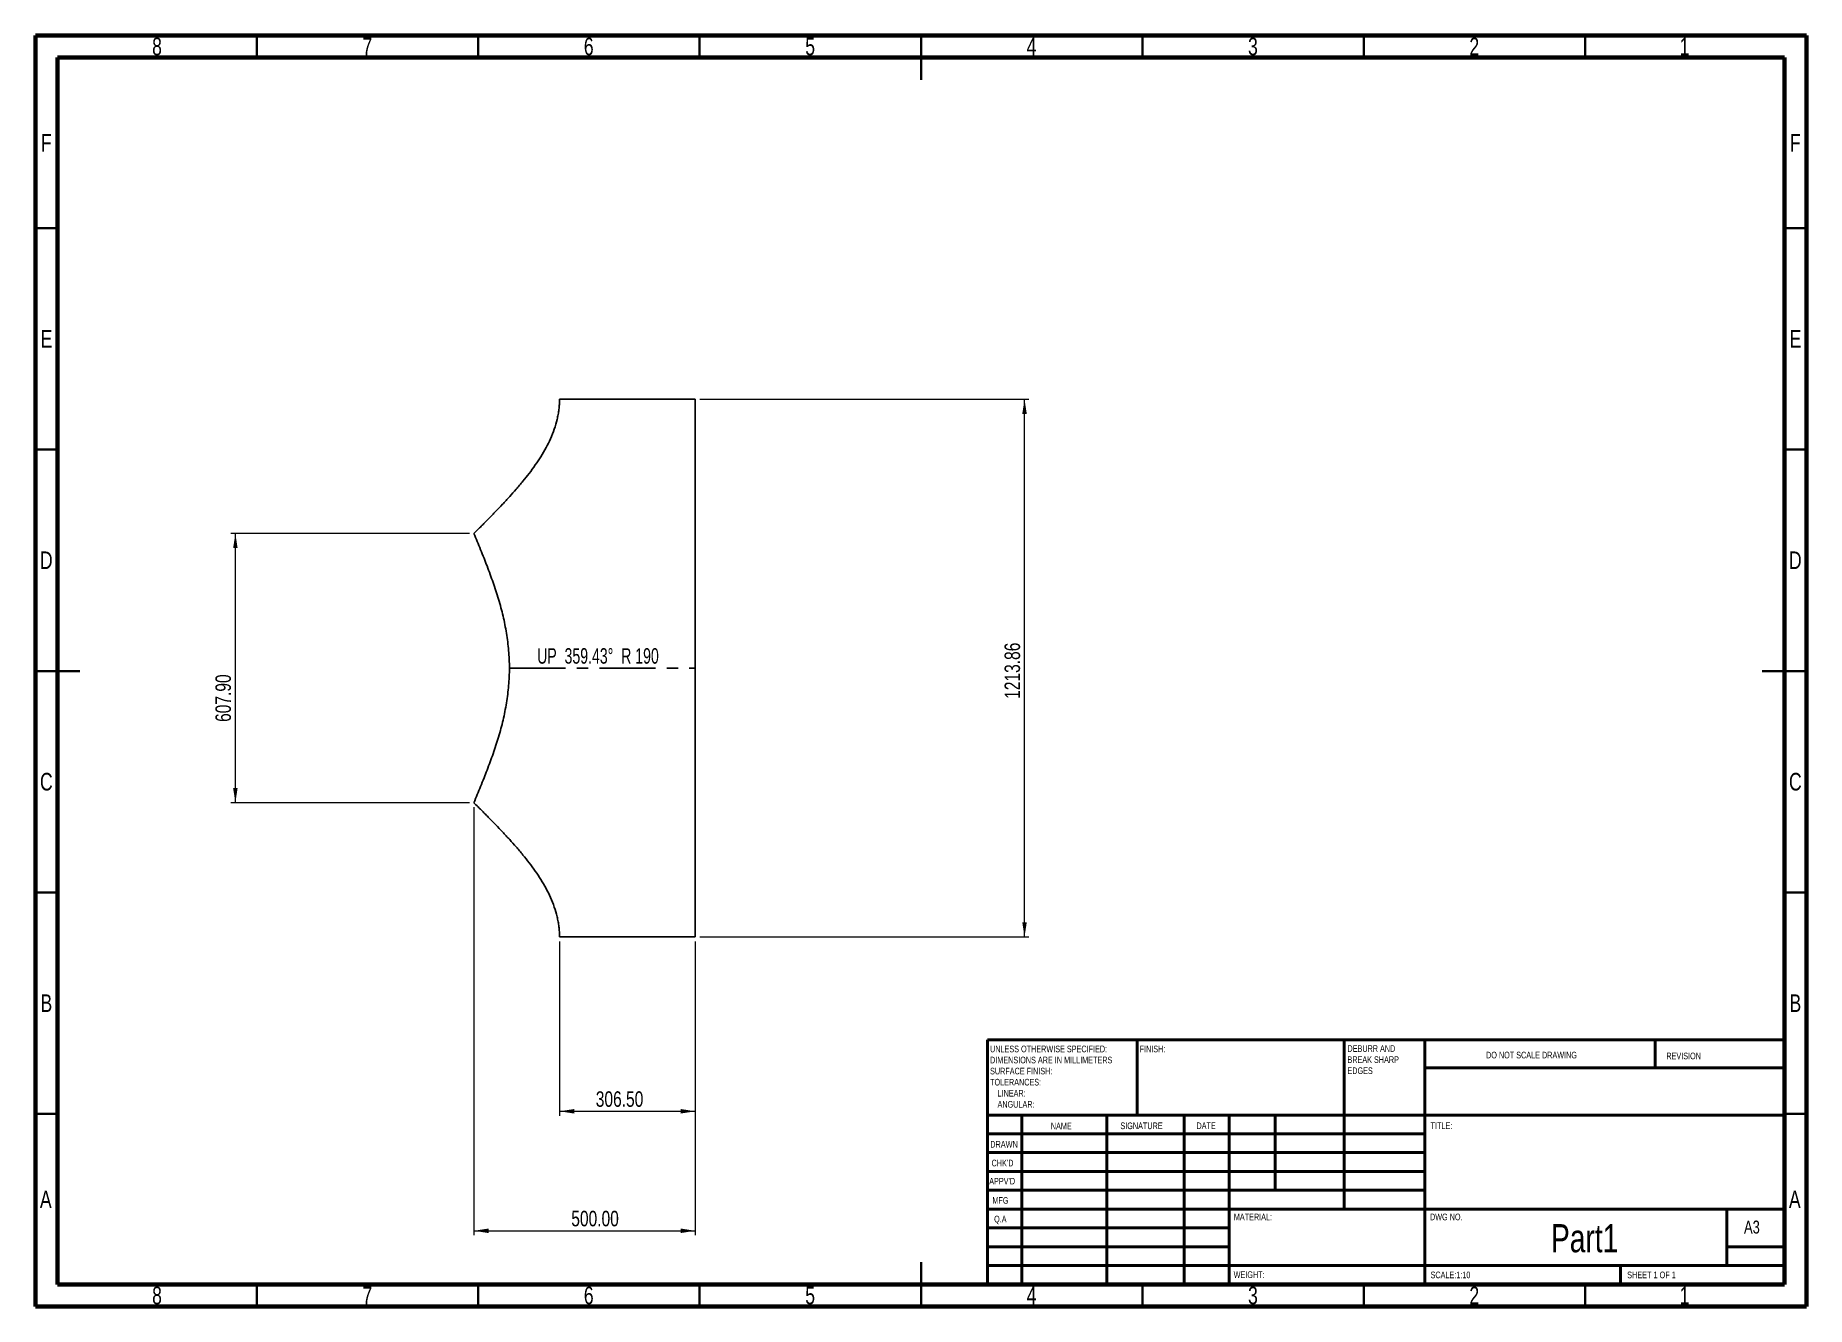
# Model space of a CAD drawing. Header units: millimetres. Extents: x 15 to 415, y 5 to 292.
import ezdxf

# ---------------------------------------------------------------- set-up
doc = ezdxf.new("R2010")
doc.units = ezdxf.units.MM
doc.linetypes.add('CENTERX2', pattern=[20.32, 12.7, -2.54, 2.54, -2.54])
doc.styles.add('SLDTEXTSTYLE0', font='TXT', dxfattribs={"width": 0.75})
doc.styles.add('SLDTEXTSTYLE1', font='TXT', dxfattribs={"width": 0.686449})
doc.styles.add('SLDTEXTSTYLE2', font='TXT', dxfattribs={"width": 0.6875})
doc.styles.add('SLDTEXTSTYLE3', font='TXT', dxfattribs={"width": 0.680556})
doc.dimstyles.new('SLDDIMSTYLE0', dxfattribs={"dimtxt": 3.5, "dimasz": 3.302, "dimexe": 0, "dimexo": 0.0625, "dimgap": 0.875, "dimtad": 1, "dimlfac": 10, "dimrnd": 1e-09, "dimzin": 12, "dimdsep": 46, "dimtxsty": 'SLDTEXTSTYLE0', "dimsah": 1, "dimcen": 0.09, "dimadec": 0, "dimazin": 3, "dimtfac": 1, "dimtofl": 0, "dimtmove": 0, "dimatfit": 3, "dimfxl": 1, "dimfrac": 2, "dimtolj": 1, "dimtzin": 12, "dimarcsym": 0})
doc.dimstyles.new('SLDDIMSTYLE1', dxfattribs={"dimtxt": 3.5, "dimasz": 3.302, "dimexe": 0, "dimexo": 0.0625, "dimgap": 0.875, "dimtad": 1, "dimlfac": 10, "dimrnd": 1e-09, "dimzin": 4, "dimdsep": 46, "dimtxsty": 'SLDTEXTSTYLE0', "dimsah": 1, "dimcen": 0.09, "dimadec": 0, "dimazin": 1, "dimtfac": 1, "dimtofl": 0, "dimtmove": 0, "dimatfit": 3, "dimfxl": 1, "dimfrac": 2, "dimtolj": 1, "dimtzin": 12, "dimarcsym": 0})

# ---------------------------------------------------------------- blocks, each defined once
blk = doc.blocks.new('SW_NOTE_0')
at = {"color": 0, "linetype": 'Continuous', "lineweight": 0, "char_height": 1.5, "attachment_point": 1, "style": 'SLDTEXTSTYLE0'}
for s, insert in [('UNLESS OTHERWISE SPECIFIED:', (0, 1.93)), ('SURFACE FINISH:', (0, -3.07)), ('DIMENSIONS ARE IN MILLIMETERS', (0, -0.57)), ('TOLERANCES:', (0, -5.57)), ('ANGULAR:', (1.69, -10.57)), ('LINEAR:', (1.69, -8.07))]:
    blk.add_mtext(s, dxfattribs=dict(at, insert=insert))
blk = doc.blocks.new('SW_NOTE_0_1')
at = {"color": 0, "linetype": 'Continuous', "lineweight": 0, "char_height": 1.5, "attachment_point": 1, "style": 'SLDTEXTSTYLE0'}
for s, insert in [('DEBURR AND', (0, 1.93)), ('BREAK SHARP', (0, -0.57)), ('EDGES', (0, -3.07))]:
    blk.add_mtext(s, dxfattribs=dict(at, insert=insert))
blk = doc.blocks.new('_D')
at = {"color": 7, "linetype": 'Continuous', "lineweight": 0}
for p, q in [((165.02, 209.85), (239.38, 209.85)), ((238.38, 88.46), (238.38, 209.85)), ((165.02, 88.46), (239.38, 88.46))]:
    blk.add_line(p, q, dxfattribs=at)
at = {"color": 7, "linetype": 'Continuous', "lineweight": 18}
for points in [[(238.38, 209.85), (237.87, 206.55), (238.89, 206.55)], [(238.38, 88.46), (238.89, 91.77), (237.87, 91.77)]]:
    blk.add_solid(points, dxfattribs=at)
at = {"color": 7, "linetype": 'Continuous', "lineweight": 18, "insert": (233.87, 142.21), "char_height": 3.5, "attachment_point": 1, "rotation": 90, "style": 'SLDTEXTSTYLE0'}
blk.add_mtext('1213.86', dxfattribs=at)
blk = doc.blocks.new('_D_1')
at = {"color": 7, "linetype": 'Continuous', "lineweight": 0}
for p, q in [((133.37, 87.46), (133.37, 48.09)), ((164.02, 87.46), (164.02, 48.09)), ((133.37, 49.09), (164.02, 49.09))]:
    blk.add_line(p, q, dxfattribs=at)
at = {"color": 7, "linetype": 'Continuous', "lineweight": 18}
for points in [[(133.37, 49.09), (136.68, 48.58), (136.68, 49.6)], [(164.02, 49.09), (160.72, 49.6), (160.72, 48.58)]]:
    blk.add_solid(points, dxfattribs=at)
at = {"color": 7, "linetype": 'Continuous', "lineweight": 18, "insert": (141.55, 53.6), "char_height": 3.5, "attachment_point": 1, "style": 'SLDTEXTSTYLE0'}
blk.add_mtext('306.50', dxfattribs=at)
blk = doc.blocks.new('_D_2')
at = {"color": 7, "linetype": 'Continuous', "lineweight": 0}
for p, q in [((114.02, 117.76), (114.02, 21.11)), ((164.02, 87.46), (164.02, 21.11)), ((114.02, 22.11), (164.02, 22.11))]:
    blk.add_line(p, q, dxfattribs=at)
at = {"color": 7, "linetype": 'Continuous', "lineweight": 18}
for points in [[(114.02, 22.11), (117.33, 21.6), (117.33, 22.62)], [(164.02, 22.11), (160.72, 22.62), (160.72, 21.6)]]:
    blk.add_solid(points, dxfattribs=at)
at = {"color": 7, "linetype": 'Continuous', "lineweight": 18, "insert": (136.02, 26.62), "char_height": 3.5, "attachment_point": 1, "style": 'SLDTEXTSTYLE0'}
blk.add_mtext('500.00', dxfattribs=at)
blk = doc.blocks.new('_D_3')
at = {"color": 7, "linetype": 'Continuous', "lineweight": 0}
for p, q in [((113.02, 179.55), (59.16, 179.55)), ((60.16, 118.76), (60.16, 179.55)), ((113.02, 118.76), (59.16, 118.76))]:
    blk.add_line(p, q, dxfattribs=at)
at = {"color": 7, "linetype": 'Continuous', "lineweight": 18}
for points in [[(60.16, 179.55), (59.65, 176.25), (60.66, 176.25)], [(60.16, 118.76), (60.66, 122.06), (59.65, 122.06)]]:
    blk.add_solid(points, dxfattribs=at)
at = {"color": 7, "linetype": 'Continuous', "lineweight": 18, "insert": (55.65, 137), "char_height": 3.5, "attachment_point": 1, "rotation": 90, "style": 'SLDTEXTSTYLE0'}
blk.add_mtext('607.90', dxfattribs=at)

msp = doc.modelspace()

# ---------------------------------------------------------------- linework, layer by layer
at = {"color": 7, "linetype": 'Continuous', "lineweight": 70}
for p, q in [((15, 5), (15, 292)), ((15, 292), (415, 292)), ((415, 292), (415, 5)), ((20, 10), (20, 287)), ((20, 287), (410, 287)), ((410, 287), (410, 10)), ((410, 10), (20, 10)), ((415, 5), (15, 5))]:
    msp.add_line(p, q, dxfattribs=at)
at = {"color": 7, "linetype": 'Continuous', "lineweight": 35}
for p, q in [((65, 287), (65, 292)), ((115, 287), (115, 292)), ((165, 287), (165, 292)), ((215, 292), (215, 282)), ((215, 287), (215, 292)), ((265, 287), (265, 292)), ((315, 287), (315, 292)), ((365, 287), (365, 292)), ((20, 248.5), (15, 248.5)), ((410, 248.5), (415, 248.5)), ((20, 198.5), (15, 198.5)), ((410, 198.5), (415, 198.5)), ((15, 148.5), (25, 148.5)), ((20, 148.5), (15, 148.5)), ((415, 148.5), (405, 148.5)), ((410, 148.5), (415, 148.5)), ((20, 98.5), (15, 98.5)), ((410, 98.5), (415, 98.5)), ((20, 48.5), (15, 48.5)), ((410, 48.5), (415, 48.5)), ((215, 5), (215, 15)), ((65, 10), (65, 5)), ((115, 10), (115, 5)), ((165, 10), (165, 5)), ((215, 10), (215, 5)), ((265, 10), (265, 5)), ((315, 10), (315, 5)), ((365, 10), (365, 5))]:
    msp.add_line(p, q, dxfattribs=at)
at = {"color": 7, "linetype": 'Continuous', "lineweight": 25}
for p, q in [((164.0244, 209.8504), (133.3741, 209.8504)), ((164.0244, 88.4643), (164.0244, 209.8504)), ((133.3741, 88.4643), (164.0244, 88.4643))]:
    msp.add_line(p, q, dxfattribs=at)
at = {"color": 7, "linetype": 'CENTERX2'}
msp.add_line((122.0394, 149.1573), (164.0244, 149.1573), dxfattribs=at)
at = {"color": 7, "linetype": 'Continuous', "lineweight": 50}
for p, q in [((230, 65.25), (410, 65.25)), ((230, 65.25), (230, 10)), ((263.8, 48.25), (263.8, 65.25)), ((310.6, 65.25), (310.6, 27)), ((328.8, 65.25), (328.8, 10)), ((380.8, 58.875), (380.8, 65.25)), ((410, 58.875), (328.8, 58.875)), ((410, 48.25), (230, 48.25)), ((237.8, 48.25), (237.8, 10)), ((256.991, 48.25), (256.991, 10)), ((274.3989, 48.25), (274.3989, 10)), ((284.6, 10), (284.6, 48.25)), ((295, 31.25), (295, 48.25)), ((328.8, 44), (230, 44)), ((328.8, 39.75), (230, 39.75)), ((328.8, 35.5), (230, 35.5)), ((328.8, 31.25), (230, 31.25)), ((284.6, 27), (230, 27)), ((284.6, 27), (410, 27)), ((397, 14.25), (397, 27)), ((284.6, 22.7499), (230, 22.7499)), ((284.6, 18.5), (230, 18.5)), ((410, 18.5), (397, 18.5)), ((230, 14.25), (410, 14.25)), ((373, 10), (373, 14.25))]:
    msp.add_line(p, q, dxfattribs=at)
at = {"color": 7, "linetype": 'Continuous', "lineweight": 25}
for points, knots in [([(133.3741, 209.8504), (133.3737, 209.8011), (133.3728, 209.7029), (133.3703, 209.5561), (133.3668, 209.4105), (133.3623, 209.266), (133.3568, 209.1227), (133.3503, 208.9805), (133.3428, 208.8395), (133.3255, 208.5546), (133.2915, 208.1252), (133.2087, 207.3643), (133.0637, 206.4145), (132.7511, 204.9284), (132.2072, 203.0814), (131.359, 200.9612), (130.3249, 198.881), (129.1734, 196.9126), (127.8862, 194.9737), (126.539, 193.137), (125.0901, 191.3136), (123.6216, 189.5793), (122.0706, 187.8394), (120.5351, 186.184), (118.9204, 184.4964), (117.5933, 183.1391), (116.4805, 182.0144), (115.7134, 181.243), (114.8842, 180.4123), (114.3412, 179.8691), (114.0244, 179.5523)], [0, 0, 0, 0, 0.00401356, 0.00799617, 0.01194802, 0.01586931, 0.01976023, 0.023621, 0.02745182, 0.03125289, 0.04685124, 0.06250504, 0.09354146, 0.12500344, 0.18604519, 0.24996994, 0.31061913, 0.37495805, 0.43544595, 0.49995884, 0.56028224, 0.62496596, 0.6848937, 0.74997612, 0.8087196, 0.87498773, 0.90446931, 0.93749386, 0.96352891, 1, 1, 1, 1]), ([(114.0244, 179.5523), (114.2768, 178.9429), (114.7816, 177.7242), (115.5472, 175.8595), (116.2864, 174.024), (117.0166, 172.1608), (117.7017, 170.3439), (118.3759, 168.4666), (119.0012, 166.6128), (119.5949, 164.7128), (120.1317, 162.8246), (120.7794, 160.2671), (121.4329, 157.0444), (121.927, 153.1148), (122.0956, 149.1573), (121.927, 145.1999), (121.4329, 141.2703), (120.7794, 138.0476), (120.1317, 135.4901), (119.595, 133.602), (119.0012, 131.7019), (118.3759, 129.8482), (117.7017, 127.9708), (117.0166, 126.1539), (116.2864, 124.2907), (115.5472, 122.4552), (114.7816, 120.5905), (114.2768, 119.3718), (114.0244, 118.7624)], [0, 0, 0, 0, 0.03125321, 0.06250639, 0.09551331, 0.12501257, 0.15732859, 0.18751832, 0.2195263, 0.25002342, 0.28183546, 0.31252768, 0.37502151, 0.43751183, 0.5, 0.56248817, 0.62497849, 0.68747232, 0.71816336, 0.74997658, 0.78047252, 0.81248169, 0.84267024, 0.87498743, 0.90448555, 0.93749361, 0.96874679, 1, 1, 1, 1]), ([(114.0244, 118.7624), (114.3412, 118.4455), (114.8842, 117.9024), (115.7135, 117.0717), (116.4805, 116.3003), (117.5933, 115.1755), (118.9204, 113.8183), (120.5352, 112.1307), (122.0706, 110.4753), (123.6216, 108.7354), (125.0902, 107.0011), (126.5391, 105.1776), (127.8862, 103.3409), (129.1734, 101.402), (130.3249, 99.4337), (131.359, 97.3534), (132.2072, 95.2332), (132.7511, 93.3862), (133.0637, 91.9002), (133.2087, 90.9504), (133.2915, 90.1895), (133.3294, 89.7109), (133.3512, 89.3278), (133.3632, 89.0463), (133.3709, 88.7585), (133.373, 88.5665), (133.3741, 88.4643)], [0, 0, 0, 0, 0.03647245, 0.06250615, 0.09553264, 0.12501228, 0.19128239, 0.25002388, 0.31510832, 0.37503405, 0.43971978, 0.50004117, 0.5645561, 0.62504196, 0.68938292, 0.75003008, 0.81395685, 0.87499658, 0.90646061, 0.93749499, 0.9531516, 0.96874714, 0.97656594, 0.98437361, 0.99167876, 1, 1, 1, 1])]:
    msp.add_open_spline(points, degree=3, knots=knots, dxfattribs=at)

# ---------------------------------------------------------------- block references
at = {"color": 7, "linetype": 'Continuous', "lineweight": 0}
for name, p in [('SW_NOTE_0_1', (311.3092, 62.0695)), ('SW_NOTE_0', (230.5937, 61.9874))]:
    msp.add_blockref(name, p, dxfattribs=at)

# ---------------------------------------------------------------- texts
for s, insert, char_height, attachment_point, style in [('8', (42.46, 291.493), 3.9688, 2, 'SLDTEXTSTYLE0'), ('7', (89.96, 291.493), 3.9688, 2, 'SLDTEXTSTYLE0'), ('6', (139.96, 291.493), 3.9688, 2, 'SLDTEXTSTYLE0'), ('5', (189.96, 291.493), 3.9688, 2, 'SLDTEXTSTYLE0'), ('4', (239.96, 291.493), 3.9688, 2, 'SLDTEXTSTYLE0'), ('3', (289.96, 291.493), 3.9688, 2, 'SLDTEXTSTYLE0'), ('2', (339.96, 291.493), 3.9688, 2, 'SLDTEXTSTYLE0'), ('1', (387.46, 291.493), 3.9688, 2, 'SLDTEXTSTYLE0'), ('F', (17.4577, 269.743), 3.9688, 2, 'SLDTEXTSTYLE0'), ('F', (412.4577, 269.743), 3.9688, 2, 'SLDTEXTSTYLE0'), ('E', (17.5078, 225.493), 3.9688, 2, 'SLDTEXTSTYLE0'), ('E', (412.5078, 225.493), 3.9688, 2, 'SLDTEXTSTYLE0'), ('D', (17.4527, 175.493), 3.9688, 2, 'SLDTEXTSTYLE0'), ('D', (412.4527, 175.493), 3.9688, 2, 'SLDTEXTSTYLE0'), ('UP  359.43°  R 190', (142.0427, 153.6547), 3.5, 2, 'SLDTEXTSTYLE3'), ('C', (17.4587, 125.493), 3.9688, 2, 'SLDTEXTSTYLE0'), ('C', (412.4587, 125.493), 3.9688, 2, 'SLDTEXTSTYLE0'), ('B', (17.4706, 75.493), 3.9688, 2, 'SLDTEXTSTYLE0'), ('B', (412.4706, 75.493), 3.9688, 2, 'SLDTEXTSTYLE0'), ('FINISH:', (264.3713, 63.9193), 1.5, 1, 'SLDTEXTSTYLE0'), ('DO NOT SCALE DRAWING', (342.6146, 62.533), 1.5, 1, 'SLDTEXTSTYLE0'), ('REVISION', (383.3276, 62.3349), 1.5, 1, 'SLDTEXTSTYLE0'), ('NAME', (244.3222, 46.5015), 1.5, 1, 'SLDTEXTSTYLE0'), ('SIGNATURE', (260.0336, 46.5618), 1.5, 1, 'SLDTEXTSTYLE0'), ('DATE', (277.2147, 46.5762), 1.5, 1, 'SLDTEXTSTYLE0'), ('TITLE:', (330.0902, 46.5762), 1.5, 1, 'SLDTEXTSTYLE0'), ('DRAWN', (230.6434, 42.3848), 1.5, 1, 'SLDTEXTSTYLE1'), ("CHK'D", (230.9392, 38.1619), 1.5, 1, 'SLDTEXTSTYLE0'), ("APPV'D", (230.4017, 34.0659), 1.5, 1, 'SLDTEXTSTYLE0'), ('A', (17.3397, 31.1893), 3.9688, 2, 'SLDTEXTSTYLE0'), ('MFG', (231.124, 29.7158), 1.5, 1, 'SLDTEXTSTYLE0'), ('A', (412.3397, 31.1893), 3.9688, 2, 'SLDTEXTSTYLE0'), ('Q.A', (231.509, 25.5047), 1.5, 1, 'SLDTEXTSTYLE0'), ('MATERIAL:', (285.6459, 25.9861), 1.5, 1, 'SLDTEXTSTYLE0'), ('DWG NO.', (329.953, 25.9861), 1.5, 1, 'SLDTEXTSTYLE0'), ('A3', (400.8712, 24.4064), 2.91042, 1, 'SLDTEXTSTYLE0'), ('Part1', (364.8819, 23.6069), 6.35, 2, 'SLDTEXTSTYLE0'), ('WEIGHT:', (285.6178, 12.9493), 1.4986, 1, 'SLDTEXTSTYLE0'), ('SCALE:1:10', (330.074, 12.9001), 1.5, 1, 'SLDTEXTSTYLE0'), ('SHEET 1 OF 1', (374.4783, 12.9001), 1.5, 1, 'SLDTEXTSTYLE2'), ('8', (42.46, 9.493), 3.9688, 2, 'SLDTEXTSTYLE0'), ('7', (89.96, 9.493), 3.9688, 2, 'SLDTEXTSTYLE0'), ('6', (139.96, 9.493), 3.9688, 2, 'SLDTEXTSTYLE0'), ('5', (189.96, 9.493), 3.9688, 2, 'SLDTEXTSTYLE0'), ('4', (239.96, 9.493), 3.9688, 2, 'SLDTEXTSTYLE0'), ('3', (289.96, 9.493), 3.9688, 2, 'SLDTEXTSTYLE0'), ('2', (339.96, 9.493), 3.9688, 2, 'SLDTEXTSTYLE0'), ('1', (387.46, 9.493), 3.9688, 2, 'SLDTEXTSTYLE0')]:
    msp.add_mtext(s, dxfattribs=dict(at, insert=insert, char_height=char_height, attachment_point=attachment_point, style=style))

# ---------------------------------------------------------------- dimensions: what is measured, and where the dimension line sits
at = {"color": 7, "linetype": 'Continuous', "lineweight": 18}
for base, p1, p2, dimstyle, picture, middle in [((238.3797, 209.8504), (164.0244, 88.4643), (164.0244, 209.8504), 'SLDDIMSTYLE0', '_D', (238.3797, 150.615)), ((60.157, 179.5523), (114.0244, 118.7624), (114.0244, 179.5523), 'SLDDIMSTYLE1', '_D_3', (60.157, 144.1072))]:
    dim = msp.add_linear_dim(base=base, p1=p1, p2=p2, angle=90, dimstyle=dimstyle, dxfattribs=at)
    dim.commit()
    dim.dimension.update_dxf_attribs({"geometry": picture, "text_midpoint": middle, "dimtype": 160})
for base, p1, picture, middle in [((164.0244, 22.1128), (114.0244, 118.7624), '_D_2', (143.1319, 22.1128)), ((164.0244, 49.0927), (133.3741, 88.4643), '_D_1', (148.6636, 49.0927))]:
    dim = msp.add_linear_dim(base=base, p1=p1, p2=(164.0244, 88.4643), dimstyle='SLDDIMSTYLE1', dxfattribs=at)
    dim.commit()
    dim.dimension.update_dxf_attribs({"geometry": picture, "text_midpoint": middle, "dimtype": 160})

doc.saveas('drawing.dxf')
